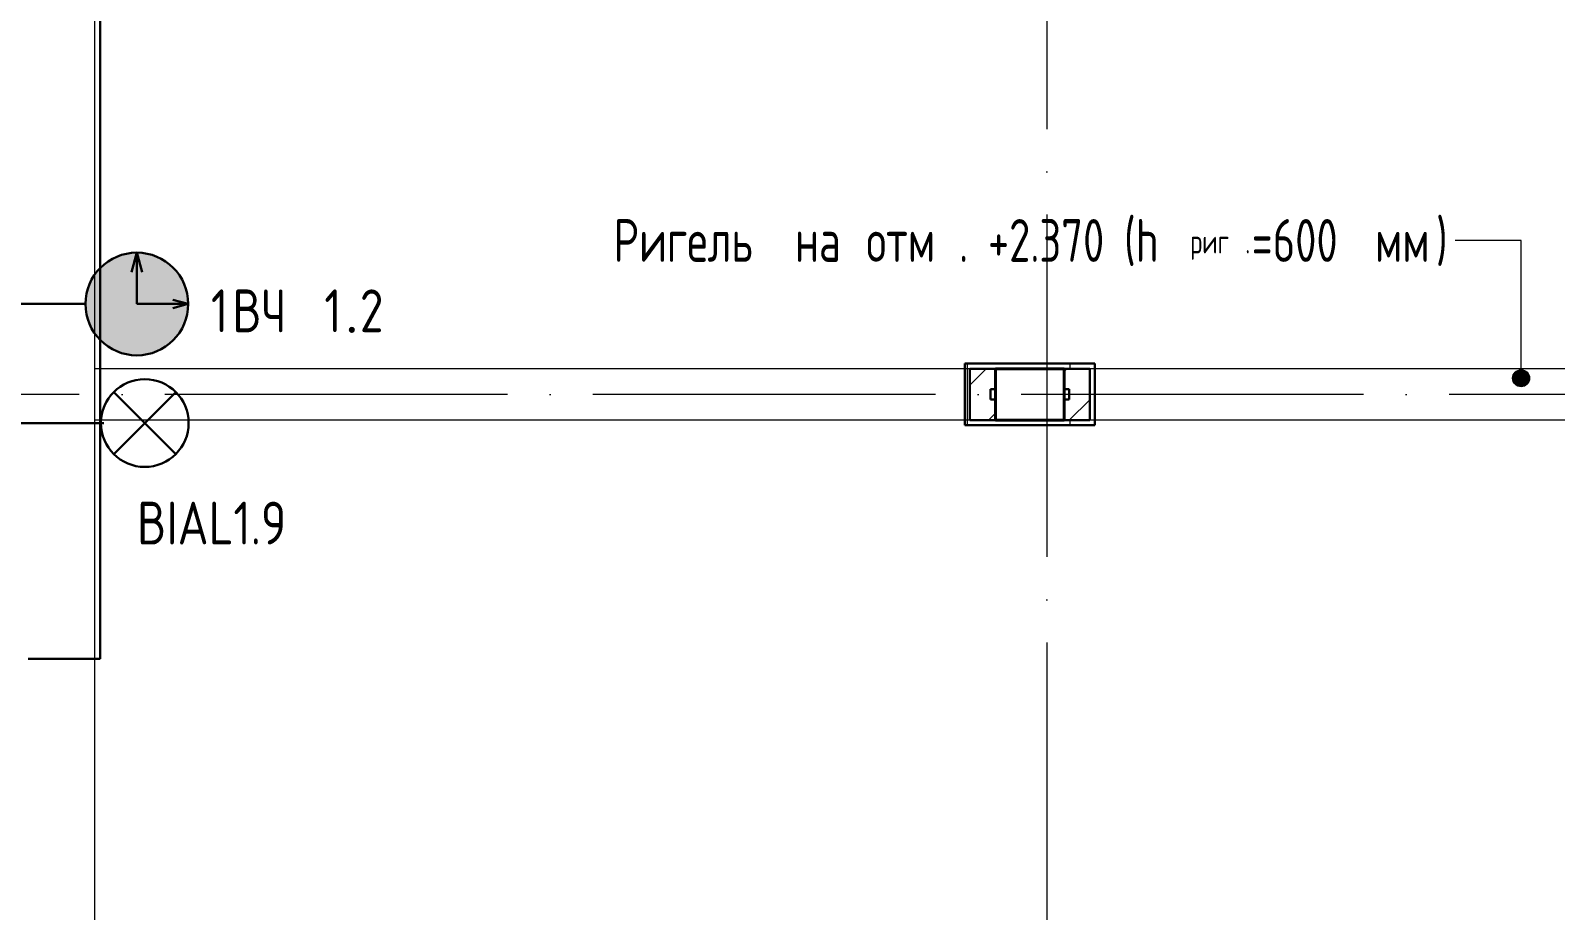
# Model space of a CAD drawing. Header units: millimetres. Extents: x -421858 to 614926, y -468665 to 141641.
# Drawn here: x -28594 to -19687, y 18143 to 23284 of the extents above; entities that cross this region are included whole.
import ezdxf
from ezdxf.enums import TextEntityAlignment as Align

# ---------------------------------------------------------------- set-up
doc = ezdxf.new("R2010")
doc.units = ezdxf.units.MM
doc.set_wipeout_variables(frame=1)
for name, pattern in [('ADSK_Линия сетки', [25, 20, -2.5, 0, -2.5]), ('ADSK_Сверху', [450, 300, -150]), ('GOST2.303 5', [24, 20, -1.5, 1, -1.5]), ('Сверху', [3.96875, 2.38125, -1.5875])]:
    doc.linetypes.add(name, pattern=pattern)
for name, color, linetype, lineweight in [('RC-Оповещение_световое', 7, 'Continuous', 30), ('Аннотация', 7, 'Continuous', 18), ('Линии', 252, 'Continuous', 9), ('лс', 5, 'Continuous', 30), ('Несущие колонны', 252, 'Continuous', 18), ('Оси', 252, 'Continuous', 9), ('Стены внутренние', 7, 'Continuous', 18), ('Стены наружные', 7, 'Continuous', 18), ('СУ Часофикация', 205, 'Continuous', 30)]:
    doc.layers.add(name, color=color, linetype=linetype, lineweight=lineweight)
for name, color, linetype in [('RC-Позиционные_обозначения', 7, 'Continuous'), ('TEXT1', 7, 'Continuous'), ('Узлы', 7, 'Continuous')]:
    doc.layers.add(name, color=color, linetype=linetype)
doc.styles.add('GOST Common_3', font='', dxfattribs={"height": 3.5})
doc.styles.add('GOST Common_5', font='', dxfattribs={"width": 0.9, "height": 2.5})
doc.styles.add('RubezhCAD', font='', dxfattribs={"oblique": 10})
doc.styles.get("Standard").update_dxf_attribs({"font": ''})
doc.styles.add('times', font='times.ttf')
doc.styles.get('GOST Common_3').set_extended_font_data('GOST 2.304 type A')
doc.styles.get('GOST Common_5').set_extended_font_data('GOST 2.304 type A')
doc.styles.get('RubezhCAD').set_extended_font_data('GOST type A')
doc.styles.get('Standard').set_extended_font_data('GOST type B')

# ---------------------------------------------------------------- blocks, each defined once
blk = doc.blocks.new('1 этаж')
at = {"layer": 'Аннотация', "lineweight": 9, "true_color": 0x636466}
h = blk.add_hatch(color=251, dxfattribs=at)
edge = h.paths.add_edge_path()
edge.add_arc((-19888.2, 21252.5), 50, 0, 360)
at = {"layer": 'Аннотация', "color": 251, "lineweight": 9, "true_color": 0x636466}
for p, q in [((-20266.7, 22057.4), (-20272.8, 22057.4)), ((-19888.2, 22057.4), (-20266.7, 22057.4)), ((-19888.2, 21252.5), (-19888.2, 22057.4))]:
    blk.add_line(p, q, dxfattribs=at)
blk.add_circle((-19888.2, 21252.5), 50, dxfattribs=at)
at = {"layer": 'Линии', "color": 251, "linetype": 'ADSK_Сверху', "ltscale": 100, "true_color": 0x636466}
for p, q in [((-7752.8, 21308.3), (-28217.8, 21308.3)), ((-7752.8, 21008.3), (-28217.8, 21008.3))]:
    blk.add_line(p, q, dxfattribs=at)
at = {"layer": 'Несущие колонны', "color": 251, "lineweight": 40, "true_color": 0x636466}
for p, q in [((-22957.8, 21308.3), (-22557.8, 21308.3)), ((-22957.8, 21008.3), (-22957.8, 21308.3)), ((-22557.8, 21308.3), (-22957.8, 21308.3)), ((-22957.8, 21308.3), (-22957.8, 21008.3)), ((-22557.8, 21308.3), (-22557.8, 21008.3)), ((-22557.8, 21008.3), (-22557.8, 21308.3)), ((-22557.8, 21008.3), (-22957.8, 21008.3)), ((-22957.8, 21008.3), (-22557.8, 21008.3))]:
    blk.add_line(p, q, dxfattribs=at)
at = {"layer": 'Оси', "color": 251, "linetype": 'ADSK_Линия сетки', "ltscale": 100, "true_color": 0x636466}
for p, q in [((-22657.8, 32208.9), (-22657.8, -32497.9)), ((-807.8, 21158.3), (-72530.1, 21158.3))]:
    blk.add_line(p, q, dxfattribs=at)
at = {"layer": 'Стены внутренние', "color": 251, "true_color": 0x636466}
blk.add_line((-28217.8, 19613.3), (-28217.8, 24268.3), dxfattribs=at)
at = {"layer": 'Стены наружные', "color": 251, "lineweight": 30, "true_color": 0x636466}
for p, q in [((-28187.8, 19613.3), (-28187.8, 24238.3)), ((-22377.8, 21338.3), (-23137.8, 21338.3)), ((-23137.8, 21338.3), (-23137.8, 20978.3)), ((-22407.8, 21308.3), (-23107.8, 21308.3)), ((-23107.8, 21308.3), (-23107.8, 21008.3)), ((-22957.8, 21188.3), (-22957.8, 21308.3)), ((-22557.8, 21308.3), (-22557.8, 21188.3)), ((-22407.8, 21008.3), (-22407.8, 21308.3)), ((-22377.8, 20978.3), (-22377.8, 21338.3)), ((-22987.8, 21188.3), (-22957.8, 21188.3)), ((-22987.8, 21128.3), (-22987.8, 21188.3)), ((-22957.8, 21128.3), (-22987.8, 21128.3)), ((-22957.8, 21008.3), (-22957.8, 21128.3)), ((-22557.8, 21188.3), (-22527.8, 21188.3)), ((-22527.8, 21128.3), (-22557.8, 21128.3)), ((-22557.8, 21128.3), (-22557.8, 21008.3)), ((-22527.8, 21188.3), (-22527.8, 21128.3)), ((-23137.8, 20978.3), (-22377.8, 20978.3)), ((-23107.8, 21008.3), (-22407.8, 21008.3)), ((-28217.8, 19613.3), (-28187.8, 19613.3))]:
    blk.add_line(p, q, dxfattribs=at)
at = {"layer": 'Стены наружные', "color": 251, "linetype": 'Continuous', "lineweight": 9, "true_color": 0x636466}
for p, q in [((-23121.8, 20978.3), (-23121.8, 21338.3)), ((-23107.8, 21212.9), (-23012.5, 21308.3)), ((-22557.8, 21291.5), (-22541, 21308.3)), ((-22521.8, 21308.3), (-22521.8, 21338.3)), ((-22526.7, 21008.3), (-22407.8, 21127.1)), ((-22987.8, 21018.6), (-22957.8, 21048.6)), ((-22998.1, 21008.3), (-22987.8, 21018.6)), ((-22521.8, 20978.3), (-22521.8, 21008.3))]:
    blk.add_line(p, q, dxfattribs=at)
at = {"layer": 'Узлы', "color": 251, "lineweight": 30, "true_color": 0x636466}
blk.add_line((-28217.8, 19613.3), (-28607.8, 19613.3), dxfattribs=at)
at = {"layer": 'Узлы', "color": 251, "linetype": 'Сверху', "lineweight": 9, "true_color": 0x636466}
blk.add_line((-28217.8, 17883.3), (-28217.8, 19613.3), dxfattribs=at)
at = {"layer": 'Аннотация', "color": 251, "true_color": 0x636466, "width": 0.9}
for s, height, style, p in [('Ригель', 250, 'GOST Common_3', (-25188.8, 21932.4)), ('. +2.370 (h', 250, 'GOST Common_3', (-23170.7, 21932.4)), ('=600', 250, 'GOST Common_3', (-21462.1, 21932.4)), (')', 250, 'GOST Common_3', (-20384.6, 21932.4)), ('на', 250, 'GOST Common_3', (-24129.1, 21932.4)), ('отм', 250, 'GOST Common_3', (-23712.4, 21932.4)), ('мм', 250, 'GOST Common_3', (-20741.8, 21932.4)), ('риг', 138.75, 'GOST Common_5', (-21821.2, 21981.6)), ('.', 138.8, 'GOST Common_5', (-21499.8, 21981.6))]:
    blk.add_text(s, height=height, dxfattribs=dict(at, style=style)).set_placement(p)
blk = doc.blocks.new('*U1568')
at = {"true_color": 0xffffff}
h = blk.add_hatch(color=7, dxfattribs=at)
edge = h.paths.add_edge_path()
edge.add_arc((0, 0), 300, 0, 360)
at = {"layer": 'СУ Часофикация'}
for p, q in [((0, 300), (-30.7, 185.5)), ((0, 0), (0, 300)), ((0, 300), (30.7, 185.5)), ((0, 0), (300, 0)), ((300, 0), (210.3, 24)), ((300, 0), (210.3, -24))]:
    blk.add_line(p, q, dxfattribs=at)
blk.add_circle((0, 0), 300, dxfattribs=at)
at = {"layer": 'TEXT1'}
for s, height, style, p in [('ВЧ', 250, 'RubezhCAD', (557.7, -164.9)), ('.', 200, 'times', (1217.9, -164.9))]:
    blk.add_text(s, height=height, dxfattribs=dict(at, style=style)).set_placement(p)
at = {"layer": 'TEXT1', "style": 'RubezhCAD'}
for tag, p in [('PPK', (533.6, -164.9)), ('SHL', (1195.8, -164.9))]:
    blk.add_attdef(tag, text='', height=250, dxfattribs=at).set_placement(p, align=Align.RIGHT)
blk.add_attdef('N', (1302.7, -164.9), '', height=250, dxfattribs=at)
blk = doc.blocks.new('RC-UGO-OS-10')
at = {"layer": 'RC-Оповещение_световое', "color": 5}
for p, q in [((-1.812, 1.812), (1.811, -1.812)), ((-1.812, -1.812), (1.811, 1.811))]:
    blk.add_line(p, q, dxfattribs=at)
blk.add_circle((0, 0), 2.562, dxfattribs=at)
at = {"layer": 'RC-Оповещение_световое'}
blk.add_attdef('PSTN', text='', height=2.5, dxfattribs=at).set_placement((0.862, 2.394), align=Align.BOTTOM_LEFT)

msp = doc.modelspace()

# ---------------------------------------------------------------- linework, layer by layer
at = {"layer": 'лс', "color": 11, "linetype": 'Continuous', "ltscale": 100, "transparency": 33554687}
msp.add_line((-28166.1, 20990.3), (-32147.6, 20990.3), dxfattribs=at)
at = {"layer": 'СУ Часофикация'}
msp.add_lwpolyline([(-39691.1, -17489), (-35572.4, -17489), (-35572.4, -12104.8), (-31900.1, -12104.8), (-31900.1, 21686.3), (-28272.8, 21686.3)], dxfattribs=at)

# ---------------------------------------------------------------- block references
msp.add_blockref('1 этаж', (0, 0))
at = {"layer": 'СУ Часофикация', "linetype": 'GOST2.303 5'}
msp.add_blockref('*U1568', (-27972.8, 21686.3), dxfattribs=at).add_auto_attribs({'PPK': '1', 'SHL': '1', 'N': '2'})

# ---------------------------------------------------------------- next in the draw order: block references
at = {"layer": 'RC-Оповещение_световое', "color": 1, "lineweight": 50}
ref = msp.add_blockref('RC-UGO-OS-10', (-27926.3, 20990.6), dxfattribs=dict(at, xscale=100, yscale=100, zscale=100))
ref.add_attrib('PSTN', 'BIAL1.9', dxfattribs={"layer": 'RC-Позиционные_обозначения', "height": 250, "style": 'RubezhCAD'}).set_placement((-27535.6, 20206.4), align=Align.BOTTOM_CENTER)

doc.saveas('drawing.dxf')
